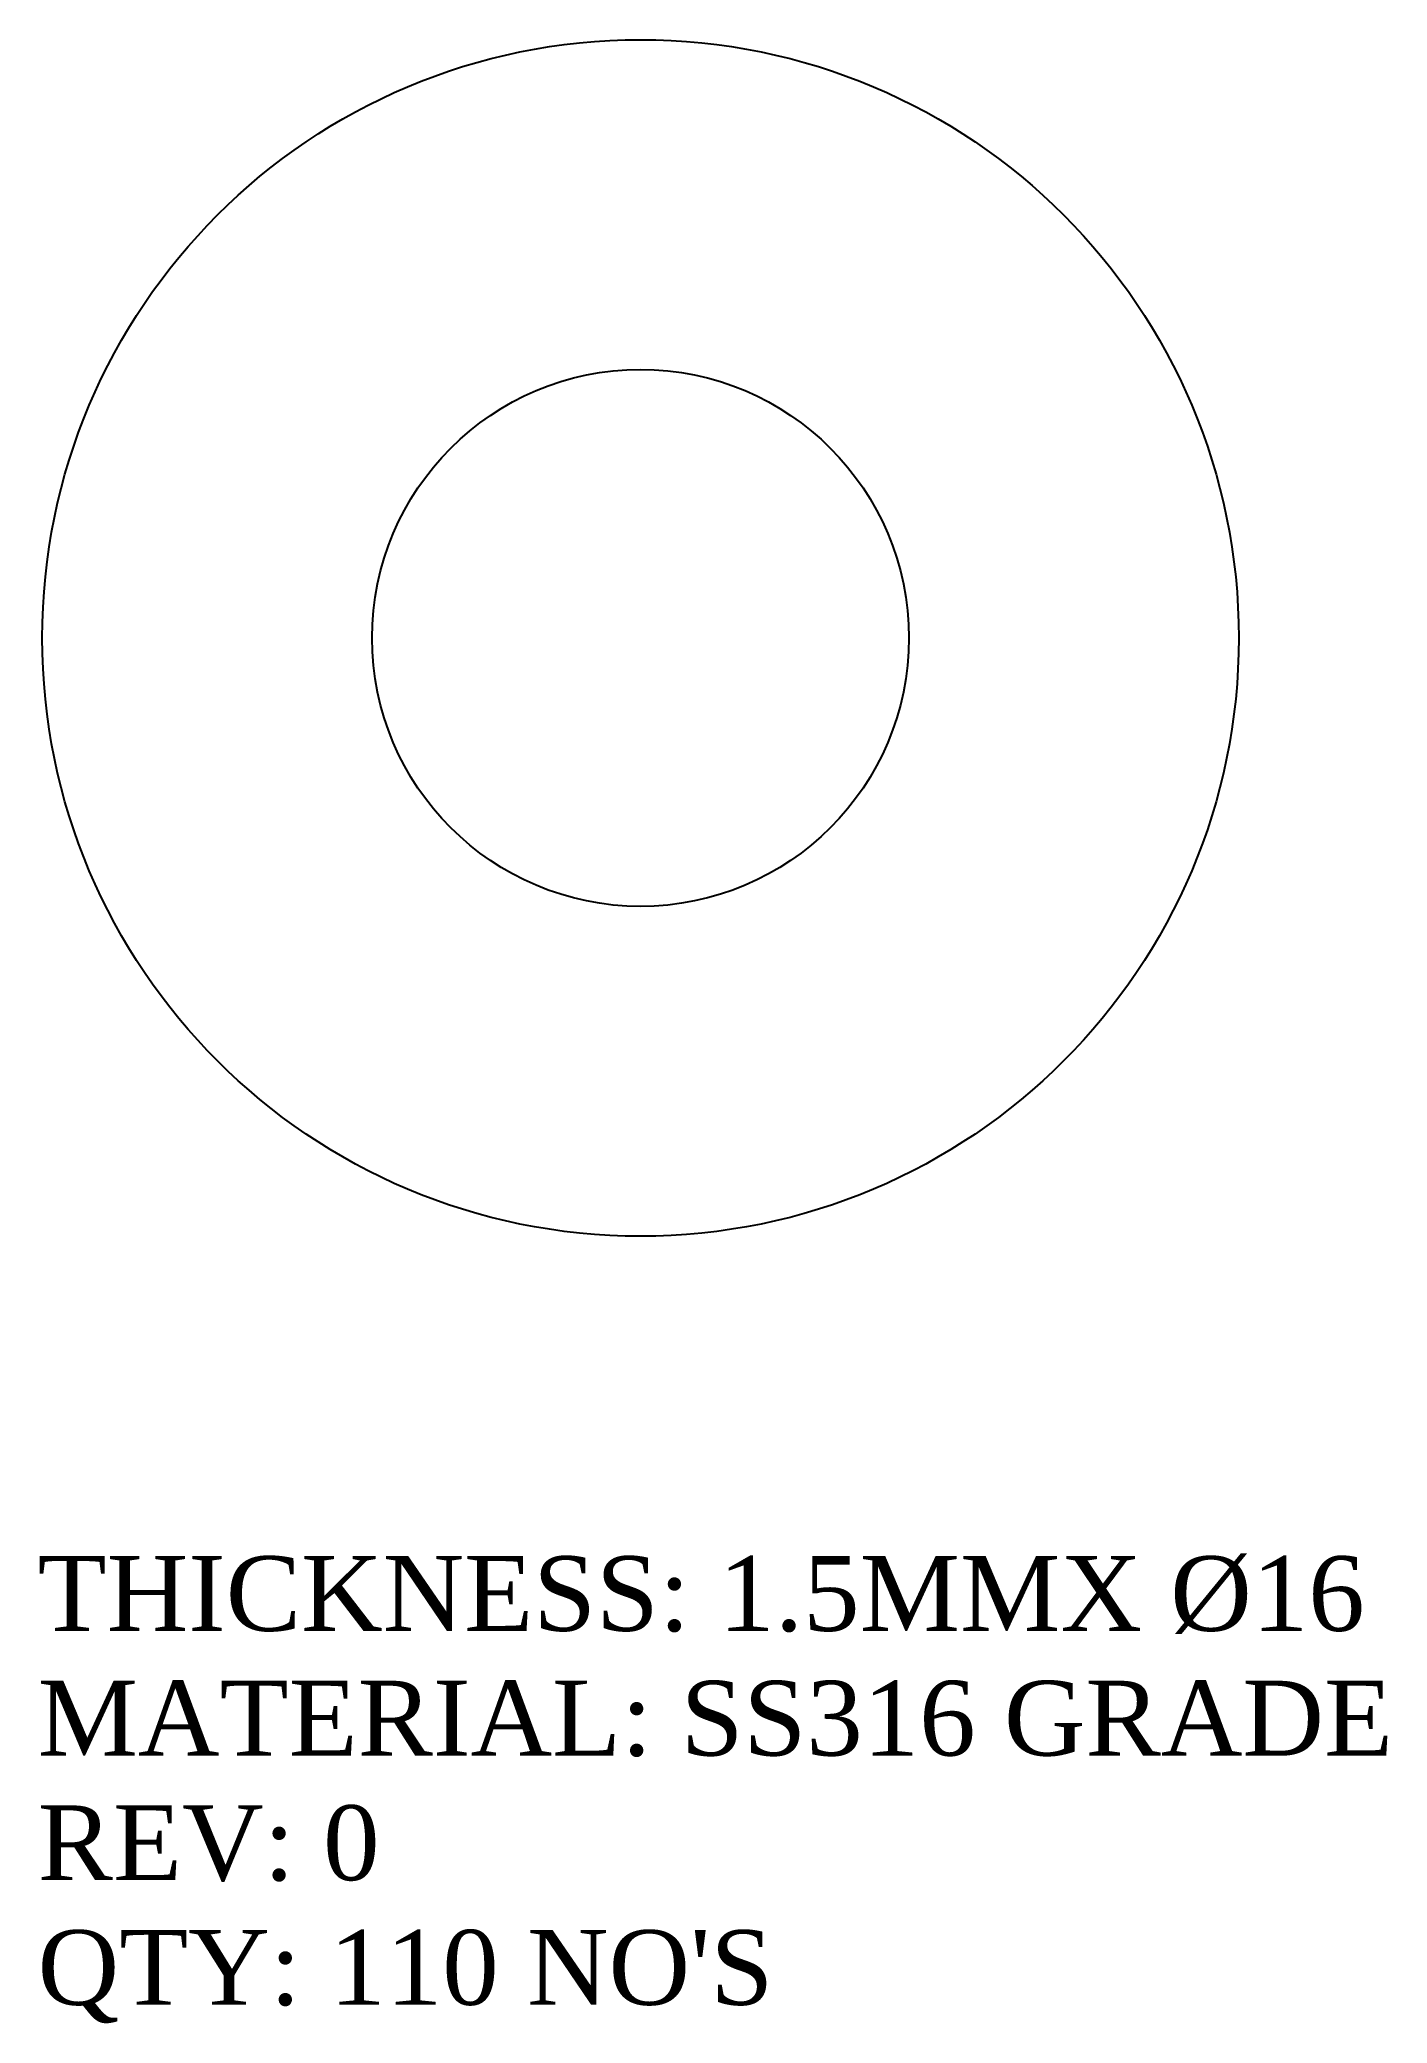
# Model space of a CAD drawing. Header units: inches. Extents: x -55.2 to -37.2, y 120 to 146.6.
import ezdxf

# ---------------------------------------------------------------- set-up
doc = ezdxf.new("R2010")
doc.units = ezdxf.units.IN
doc.header["$MEASUREMENT"] = 0
doc.layers.add('LaserCutting', color=3, linetype='Continuous')

msp = doc.modelspace()

# ---------------------------------------------------------------- linework, layer by layer
at = {"layer": 'LaserCutting'}
for radius in [8.001, 3.59]:
    msp.add_circle((-47.164, 138.567), radius, dxfattribs=at)

# ---------------------------------------------------------------- texts
at = {"layer": 'LaserCutting', "insert": (-55.227, 126.288), "char_height": 1, "attachment_point": 1}
msp.add_mtext_dynamic_manual_height_columns("{\\fTimes New Roman|b0|i0|c0|p18;THICKNESS: 1.5MMX %%C16\\PMATERIAL: SS316 GRADE\\PREV: 0\\PQTY: 110 NO'S }", width=20.3328, gutter_width=1, heights=[0], dxfattribs=at)

doc.saveas('drawing.dxf')
